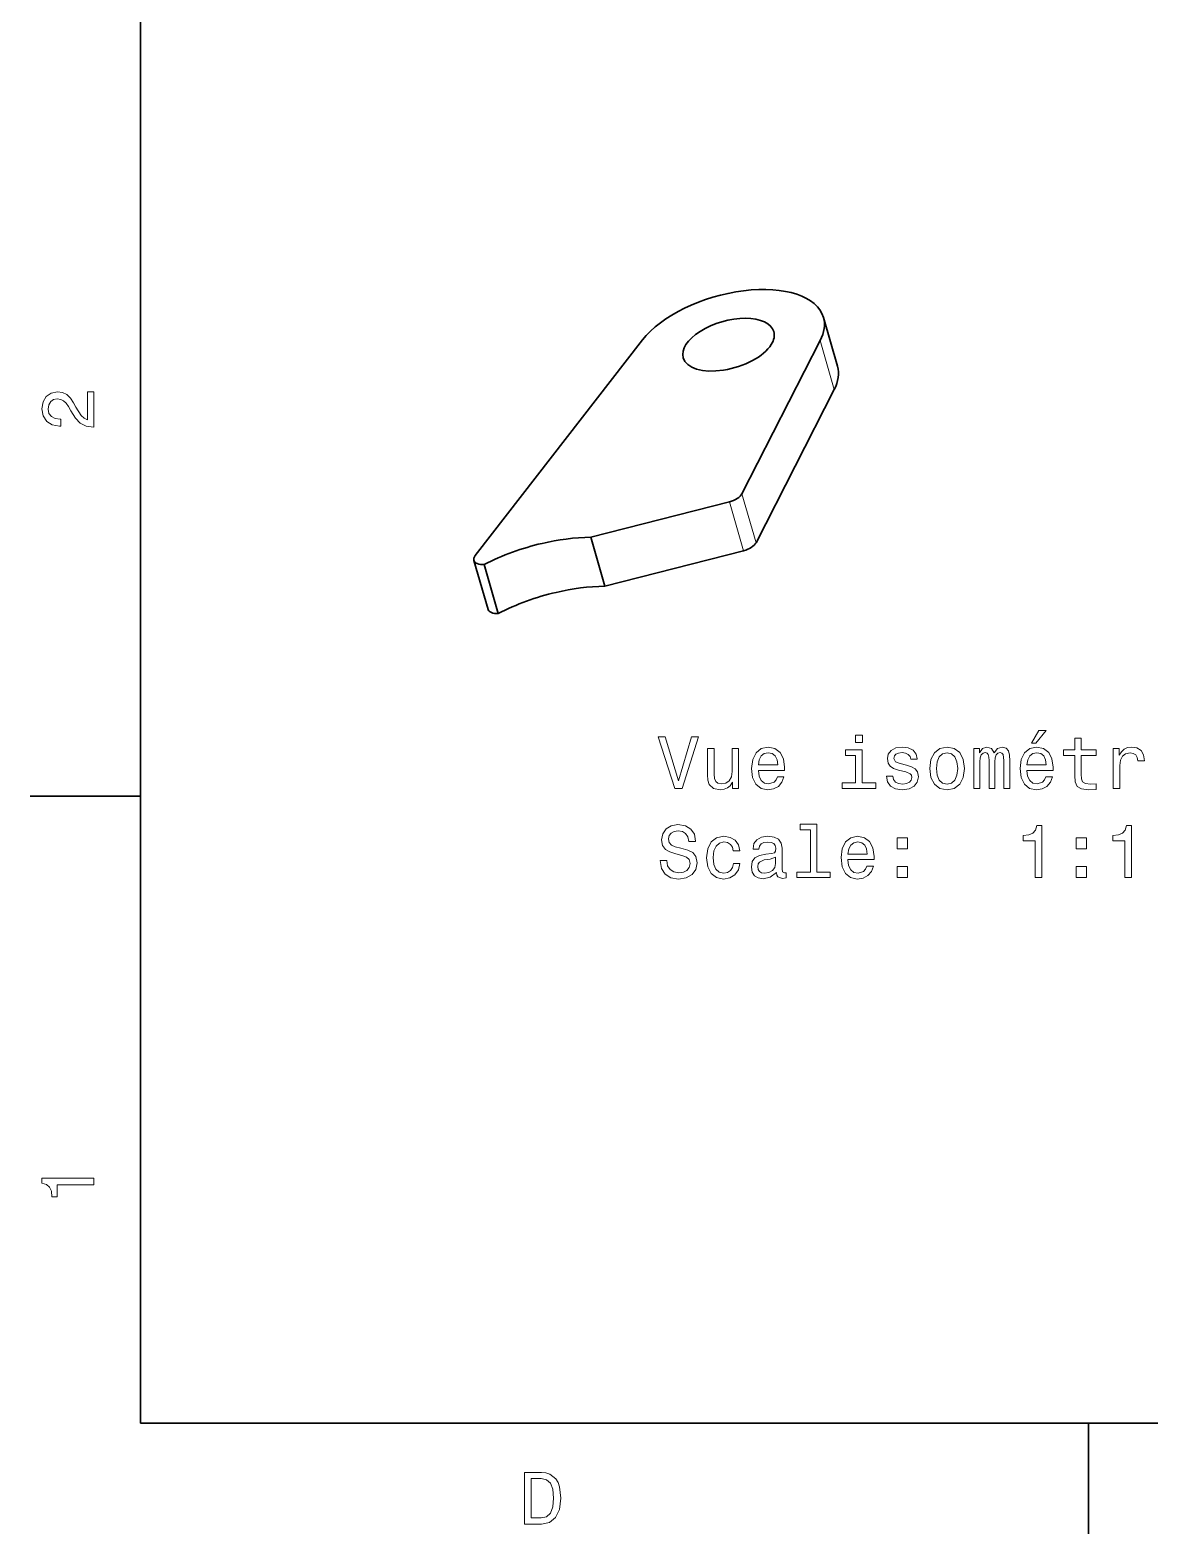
# Model space of a CAD drawing. Extents: x 0 to 297, y 0 to 210.
# Drawn here: x 2.5 to 78.5, y 2.5 to 104.4 of the extents above; entities that cross this region are included whole.
import ezdxf

# ---------------------------------------------------------------- set-up
doc = ezdxf.new("R2010")
doc.units = 0

msp = doc.modelspace()

# ---------------------------------------------------------------- linework, layer by layer
at = {"color": 7, "lineweight": 35}
for p, q in [((10, 200), (10, 10)), ((10, 10), (287, 10))]:
    msp.add_line(p, q, dxfattribs=at)
at = {"color": 7, "lineweight": 35, "ltscale": 0.086302}
for p, q in [((57.271004, 81.649963), (56.316956, 84.96759)), ((40.540401, 70.064178), (41.49445, 66.746552)), ((32.610703, 68.492477), (33.564751, 65.17485)), ((33.297436, 68.212334), (34.251488, 64.894707))]:
    msp.add_line(p, q, dxfattribs=at)
at = {"color": 7, "lineweight": 35, "ltscale": 0.462787}
msp.add_line((32.701885, 68.817703), (44.049881, 83.44297), dxfattribs=at)
at = {"color": 7, "lineweight": 35, "ltscale": 0.291638}
for p, q in [((56.098717, 83.398933), (50.789917, 73.011406)), ((57.052765, 80.081306), (51.743965, 69.693779))]:
    msp.add_line(p, q, dxfattribs=at)
at = {"color": 7, "lineweight": 13, "ltscale": 0.086302}
for p, q in [((57.052765, 80.081306), (56.098717, 83.398933)), ((50.898357, 69.150612), (49.944309, 72.468239)), ((51.743965, 69.693779), (50.789917, 73.011406))]:
    msp.add_line(p, q, dxfattribs=at)
at = {"color": 7, "lineweight": 35, "ltscale": 0.242658}
for p, q in [((49.944309, 72.468239), (40.540401, 70.064178)), ((50.898357, 69.150612), (41.49445, 66.746552))]:
    msp.add_line(p, q, dxfattribs=at)
at = {"color": 7, "lineweight": 35, "ltscale": 0.1875}
for p, q in [((10, 52.5), (2.5, 52.5)), ((74.300003, 10), (74.300003, 2.5))]:
    msp.add_line(p, q, dxfattribs=at)
at = {"color": 7, "lineweight": 13}
for points in [[(6.833213, 77.519447), (6.833213, 79.925072), (6.399496, 79.925072), (6.399496, 78.023773), (6.162464, 78.129684), (5.965778, 78.311241), (5.607709, 78.871033), (5.456412, 79.168587), (5.239553, 79.501442), (4.987392, 79.738472), (4.689842, 79.874641), (4.351945, 79.925072), (3.928314, 79.839333), (3.595461, 79.602303), (3.383646, 79.239189), (3.307997, 78.770172), (3.393732, 78.286018), (3.630764, 77.91787), (4.009006, 77.680832), (4.508286, 77.600143), (4.578891, 77.600143), (4.578891, 78.059074), (4.538545, 78.059074), (4.195605, 78.104462), (3.943444, 78.240631), (3.782061, 78.457489), (3.726585, 78.744957), (3.777017, 79.03746), (3.903098, 79.254318), (4.099784, 79.395531), (4.346902, 79.445961), (4.578891, 79.41066), (4.775577, 79.314842), (4.947046, 79.153458), (5.098343, 78.931557), (5.259727, 78.634003), (5.572406, 78.139771), (5.90526, 77.791786), (6.308718, 77.585014), (6.818084, 77.519447)], [(47.365154, 56.541016), (46.487633, 53.560467), (45.584892, 56.541016), (45.105785, 56.541016), (46.23547, 53.035973), (46.739792, 53.035973), (47.844261, 56.541016)], [(58.959534, 56.657009), (58.490513, 56.657009), (58.490513, 56.152687), (58.959534, 56.152687)], [(70.427834, 56.112343), (70.725388, 56.112343), (71.426392, 56.969688), (70.932159, 56.969688)], [(73.362991, 55.275166), (73.362991, 53.918537), (73.39325, 53.479778), (73.534462, 53.177181), (73.816879, 53.000671), (74.29599, 52.940151), (74.82048, 52.965366), (74.82048, 53.348652), (74.437195, 53.318394), (74.089218, 53.358738), (73.902618, 53.484821), (73.821922, 53.696636), (73.806793, 53.994186), (73.806793, 55.275166), (74.82048, 55.275166), (74.82048, 55.653408), (73.806793, 55.653408), (73.806793, 56.445194), (73.362991, 56.445194), (73.362991, 55.653408), (72.59642, 55.653408), (72.59642, 55.275166)], [(50.567604, 55.744186), (50.123798, 55.744186), (50.123798, 54.180786), (50.073364, 53.817673), (49.927113, 53.555424), (49.700169, 53.394043), (49.402618, 53.343609), (49.165585, 53.383957), (49.01429, 53.504993), (48.928555, 53.711765), (48.908382, 54.004272), (48.908382, 55.744186), (48.464577, 55.744186), (48.464577, 53.963928), (48.479706, 53.605858), (48.575527, 53.308308), (48.868034, 53.035973), (49.337055, 52.940151), (49.589218, 52.975452), (49.806076, 53.066231), (49.992676, 53.222572), (50.14397, 53.449516), (50.14397, 53.035973), (50.567604, 53.035973)], [(51.904057, 54.261478), (53.679276, 54.261478), (53.684319, 54.46825), (53.603626, 55.048222), (53.381721, 55.481937), (53.028698, 55.744186), (52.559677, 55.840008), (52.100742, 55.739143), (51.747719, 55.456722), (51.520771, 54.997787), (51.440083, 54.392601), (51.515728, 53.772285), (51.742676, 53.318394), (52.090656, 53.035973), (52.544548, 52.940151), (52.93792, 53.005714), (53.260685, 53.177181), (53.497719, 53.449516), (53.633884, 53.81263), (53.195126, 53.81263), (53.104347, 53.610901), (52.973221, 53.459602), (52.600021, 53.338566), (52.312561, 53.394043), (52.095699, 53.570557), (51.954491, 53.858017), (51.904057, 54.246346)], [(51.904057, 54.634674), (51.959534, 54.982658), (52.095699, 55.239864), (52.302475, 55.396202), (52.574806, 55.451679), (52.842098, 55.396202), (53.04887, 55.239864), (53.17495, 54.982658), (53.220341, 54.634674)], [(58.944405, 53.409172), (58.944405, 55.653408), (57.804634, 55.653408), (57.804634, 55.275166), (58.500599, 55.275166), (58.500599, 53.409172), (57.592819, 53.409172), (57.592819, 53.035973), (59.86227, 53.035973), (59.86227, 53.409172)], [(61.950169, 54.614502), (61.521492, 54.715366), (61.20377, 54.83136), (61.097862, 55.068394), (61.12812, 55.234821), (61.234032, 55.355858), (61.405499, 55.431507), (61.652618, 55.461765), (61.889648, 55.431507), (62.076248, 55.340729), (62.197289, 55.204559), (62.247719, 55.023003), (62.681435, 55.023003), (62.681435, 55.033092), (62.605789, 55.360901), (62.399017, 55.618107), (62.076248, 55.779488), (61.652618, 55.840008), (61.223946, 55.779488), (60.911263, 55.61306), (60.714577, 55.365944), (60.65406, 55.053265), (60.699448, 54.750671), (60.840656, 54.538853), (61.072647, 54.387558), (61.410542, 54.281651), (61.904778, 54.160614), (62.207375, 54.034531), (62.288063, 53.933666), (62.318321, 53.782372), (62.272934, 53.595772), (62.151897, 53.454559), (61.955212, 53.363781), (61.692963, 53.333523), (61.415588, 53.363781), (61.213856, 53.469688), (61.07769, 53.641159), (61.022213, 53.878193), (60.59354, 53.878193), (60.664146, 53.474735), (60.870918, 53.182228), (61.198727, 53.005714), (61.652618, 52.940151), (62.126678, 53.005714), (62.474663, 53.182228), (62.686478, 53.464645), (62.762127, 53.832802), (62.70665, 54.150524), (62.550312, 54.367386), (62.293106, 54.508595)], [(63.528698, 54.387558), (63.60939, 53.772285), (63.841377, 53.318394), (64.209534, 53.035973), (64.703766, 52.940151), (65.192963, 53.035973), (65.561119, 53.313351), (65.793106, 53.767242), (65.878845, 54.387558), (65.793106, 55.002831), (65.561119, 55.461765), (65.192963, 55.739143), (64.703766, 55.840008), (64.209534, 55.739143), (63.841377, 55.456722), (63.60939, 55.002831)], [(63.98259, 54.392601), (64.027977, 54.846493), (64.169189, 55.174301), (64.396133, 55.37603), (64.703766, 55.446636), (65.006363, 55.37603), (65.233307, 55.179344), (65.374519, 54.846493), (65.42495, 54.392601), (65.374519, 53.933666), (65.233307, 53.600815), (65.006363, 53.399086), (64.703766, 53.333523), (64.396133, 53.399086), (64.169189, 53.600815), (64.027977, 53.933666)], [(66.519333, 53.035973), (66.927834, 53.035973), (66.927834, 54.846493), (66.953049, 55.118824), (67.028702, 55.31551), (67.144691, 55.431507), (67.29599, 55.476894), (67.41703, 55.43655), (67.497719, 55.335686), (67.538063, 55.164215), (67.553192, 54.937271), (67.553192, 53.035973), (67.936478, 53.035973), (67.936478, 54.846493), (67.9617, 55.113781), (68.037346, 55.310467), (68.158386, 55.431507), (68.309677, 55.476894), (68.430717, 55.43655), (68.511406, 55.335686), (68.561844, 54.937271), (68.561844, 53.035973), (68.970345, 53.035973), (68.970345, 54.907009), (68.945129, 55.295338), (68.864433, 55.592888), (68.703049, 55.774445), (68.440804, 55.840008), (68.133163, 55.739143), (67.896133, 55.446636), (67.709534, 55.7341), (67.396851, 55.840008), (67.10939, 55.739143), (66.912704, 55.456722), (66.912704, 55.744186), (66.519333, 55.744186)], [(70.120193, 54.261478), (71.895416, 54.261478), (71.900452, 54.46825), (71.819763, 55.048222), (71.597862, 55.481937), (71.244835, 55.744186), (70.775818, 55.840008), (70.316879, 55.739143), (69.96386, 55.456722), (69.736908, 54.997787), (69.656219, 54.392601), (69.731873, 53.772285), (69.958817, 53.318394), (70.306793, 53.035973), (70.760689, 52.940151), (71.15406, 53.005714), (71.476822, 53.177181), (71.71386, 53.449516), (71.850021, 53.81263), (71.411263, 53.81263), (71.32048, 53.610901), (71.189362, 53.459602), (70.816162, 53.338566), (70.528702, 53.394043), (70.311844, 53.570557), (70.170631, 53.858017), (70.120193, 54.246346)], [(70.120193, 54.634674), (70.175674, 54.982658), (70.311844, 55.239864), (70.518616, 55.396202), (70.790947, 55.451679), (71.058235, 55.396202), (71.265007, 55.239864), (71.39109, 54.982658), (71.436478, 54.634674)], [(75.970337, 53.035973), (76.414139, 53.035973), (76.414139, 54.584244), (76.459534, 54.957443), (76.595703, 55.224731), (76.817604, 55.386116), (77.11515, 55.441593), (77.337051, 55.406288), (77.503479, 55.305424), (77.60434, 55.133957), (77.639648, 54.901966), (78.088493, 54.901966), (78.027977, 55.310467), (77.861549, 55.602974), (77.584167, 55.779488), (77.205933, 55.840008), (76.948723, 55.79966), (76.726822, 55.698795), (76.530136, 55.527328), (76.373795, 55.295338), (76.373795, 55.744186), (75.970337, 55.744186)], [(45.6908, 48.144043), (45.231869, 48.144043), (45.332733, 47.609459), (45.584892, 47.216087), (45.973221, 46.979057), (46.497719, 46.893322), (47.01717, 46.974014), (47.405499, 47.195915), (47.652618, 47.5439), (47.743397, 48.002831), (47.667747, 48.416378), (47.455933, 48.683666), (47.112991, 48.86018), (46.654057, 48.991306), (46.260685, 49.087128), (46.003483, 49.198078), (45.857227, 49.359459), (45.81184, 49.611622), (45.857227, 49.838566), (45.98835, 50.010036), (46.190083, 50.12603), (46.467457, 50.166378), (46.749878, 50.115944), (46.971783, 49.979778), (47.118034, 49.752831), (47.188641, 49.445194), (47.647575, 49.445194), (47.647575, 49.45528), (47.566883, 49.929344), (47.329849, 50.282372), (46.95665, 50.504272), (46.452328, 50.579922), (45.99844, 50.504272), (45.645412, 50.292458), (45.418468, 49.964649), (45.337776, 49.541016), (45.403336, 49.162773), (45.594978, 48.905571), (45.897575, 48.7341), (46.311119, 48.602978), (46.71962, 48.48698), (47.027256, 48.37603), (47.213856, 48.214649), (47.279419, 47.9524), (47.218899, 47.685108), (47.062561, 47.483379), (46.825527, 47.3573), (46.517891, 47.316952), (46.17495, 47.372429), (45.912704, 47.533813), (45.746277, 47.796059)], [(55.434319, 50.23698), (55.434319, 47.362343), (54.521492, 47.362343), (54.521492, 46.989143), (56.785904, 46.989143), (56.785904, 47.362343), (55.87812, 47.362343), (55.87812, 50.61018), (54.73835, 50.61018), (54.73835, 50.23698)], [(70.685036, 46.989143), (71.143974, 46.989143), (71.143974, 50.514359), (70.801033, 50.514359), (70.710251, 50.206722), (70.528702, 49.99995), (70.25132, 49.878914), (69.868034, 49.838566), (69.868034, 49.480499), (70.685036, 49.480499)], [(76.75708, 46.989143), (77.216019, 46.989143), (77.216019, 50.514359), (76.873077, 50.514359), (76.782303, 50.206722), (76.600739, 49.99995), (76.323364, 49.878914), (75.940079, 49.838566), (75.940079, 49.480499), (76.75708, 49.480499)], [(50.204491, 48.799664), (50.64325, 48.799664), (50.552475, 49.203121), (50.335613, 49.520844), (49.997719, 49.717529), (49.558956, 49.793179), (49.074806, 49.692314), (48.70665, 49.409893), (48.474663, 48.950958), (48.39397, 48.335686), (48.46962, 47.725456), (48.696564, 47.271564), (49.054634, 46.989143), (49.543827, 46.893322), (49.977547, 46.968971), (50.315441, 47.180786), (50.547428, 47.513638), (50.648293, 47.957443), (50.224663, 47.957443), (50.149014, 47.675022), (50.007805, 47.463207), (49.806076, 47.332085), (49.558956, 47.291737), (49.25132, 47.3573), (49.029419, 47.559029), (48.89325, 47.886837), (48.847862, 48.350815), (48.89325, 48.804707), (49.034462, 49.132515), (49.261406, 49.334244), (49.558956, 49.40485), (49.821205, 49.359459), (50.017891, 49.243465), (50.149014, 49.051823)], [(53.124519, 47.342171), (53.124519, 47.327038), (53.149734, 47.155571), (53.225384, 47.034531), (53.543106, 46.938709), (53.790226, 46.979057), (53.790226, 47.321995), (53.684319, 47.306866), (53.543106, 47.372429), (53.517891, 47.574158), (53.517891, 48.976173), (53.457371, 49.334244), (53.280861, 49.586407), (52.973221, 49.737701), (52.539505, 49.793179), (52.115875, 49.732658), (51.803192, 49.561188), (51.606506, 49.2939), (51.540947, 48.940872), (51.540947, 48.910614), (51.939362, 48.910614), (51.974663, 49.122429), (52.085613, 49.273727), (52.26717, 49.364502), (52.524376, 49.399807), (52.771492, 49.374592), (52.948006, 49.298943), (53.053913, 49.167816), (53.089218, 48.986263), (53.069042, 48.774445), (52.98835, 48.668537), (52.786621, 48.618107), (52.408379, 48.577759), (51.974663, 48.48698), (51.667027, 48.3256), (51.48547, 48.073437), (51.429993, 47.700237), (51.480427, 47.367386), (51.636768, 47.120266), (51.888927, 46.963928), (52.236912, 46.908451), (52.705933, 47.014359)], [(57.976105, 48.214649), (59.75132, 48.214649), (59.756363, 48.421421), (59.675671, 49.001392), (59.45377, 49.435108), (59.100746, 49.697357), (58.631721, 49.793179), (58.172791, 49.692314), (57.819763, 49.409893), (57.592819, 48.950958), (57.512127, 48.345772), (57.587776, 47.725456), (57.81472, 47.271564), (58.162704, 46.989143), (58.616592, 46.893322), (59.009964, 46.958885), (59.332733, 47.130352), (59.569763, 47.402687), (59.705933, 47.7658), (59.26717, 47.7658), (59.176392, 47.564072), (59.045269, 47.412773), (58.67207, 47.291737), (58.384605, 47.347214), (58.167747, 47.523727), (58.026535, 47.811188), (57.976105, 48.199516)], [(57.976105, 48.587845), (58.031578, 48.935829), (58.167747, 49.193035), (58.374519, 49.349373), (58.646854, 49.40485), (58.914146, 49.349373), (59.120918, 49.193035), (59.246998, 48.935829), (59.292389, 48.587845)], [(61.319763, 48.945915), (62.015732, 48.945915), (62.015732, 49.697357), (61.319763, 49.697357)], [(73.463852, 48.945915), (74.159821, 48.945915), (74.159821, 49.697357), (73.463852, 49.697357)], [(53.074089, 47.937271), (53.013569, 47.675022), (52.852184, 47.473293), (52.610111, 47.342171), (52.312561, 47.29678), (52.120918, 47.321995), (51.984749, 47.402687), (51.899014, 47.5439), (51.873798, 47.740585), (51.89397, 47.917099), (51.974663, 48.043179), (52.297428, 48.184387), (52.705933, 48.244907), (53.074089, 48.365944)], [(61.319763, 46.989143), (62.015732, 46.989143), (62.015732, 47.740585), (61.319763, 47.740585)], [(73.463852, 46.989143), (74.159821, 46.989143), (74.159821, 47.740585), (73.463852, 47.740585)], [(6.833213, 26.159222), (6.833213, 26.618156), (3.307997, 26.618156), (3.307997, 26.275217), (3.615634, 26.184439), (3.822406, 26.002882), (3.943444, 25.725506), (3.98379, 25.34222), (4.341859, 25.34222), (4.341859, 26.159222)], [(37.194958, 6.666787), (36.029972, 6.666787), (36.029972, 3.166787), (37.194958, 3.166787), (37.744667, 3.277738), (38.153168, 3.615634), (38.405331, 4.165346), (38.496109, 4.916787), (38.415417, 5.683357), (38.314552, 5.985951), (38.173344, 6.228026), (37.764839, 6.555836), (37.497551, 6.636527)], [(37.159653, 6.248199), (37.542938, 6.17255), (37.805187, 5.940562), (37.961525, 5.527017), (38.011959, 4.916787), (37.956482, 4.326729), (37.800144, 3.913184), (37.532852, 3.666066), (37.159653, 3.585375), (36.498989, 3.585375), (36.498989, 6.248199)]]:
    msp.add_lwpolyline(points, close=True, dxfattribs=at)
at = {"color": 7, "lineweight": 35}
for centre, radius, start, end in [((41.10128, 52.911209), 17.176835, 103.025467, 117.022382), ((40.864368, 54.240265), 15.828188, 91.172869, 103.27425), ((42.055328, 49.593582), 17.176835, 103.025467, 117.022382), ((41.81842, 50.922638), 15.828188, 91.172869, 103.27425)]:
    msp.add_arc(centre, radius, start, end, dxfattribs=at)
for centre, major_axis, start_param, end_param in [((49.877945, 83.115791), (6.439045, 1.851677), 0.0000379997, 2.5365619598), ((49.877945, 83.115791), (3.075363, 0.884384), 6.2831474095, 9.4247400631), ((49.877945, 83.115791), (6.439045, 1.851677), 5.8414005486, 6.2832233069), ((49.877945, 83.115791), (3.075363, 0.884384), 5.7747610726, 6.2831474095), ((49.877945, 83.115791), (3.075363, 0.884384), 3.141554756, 5.7747610726), ((50.831997, 79.798164), (6.439045, 1.851677), 5.8414005486, 6.2832233069), ((49.861443, 72.969147), (0.961052, 0.276367), 4.6535570098, 5.8414005486), ((50.815495, 69.65152), (0.961052, 0.276367), 4.6535570098, 5.8414005486), ((33.571747, 68.768875), (0.961052, 0.276367), 2.5365619598, 3.1416395885), ((33.571747, 68.768875), (0.961052, 0.276367), 3.1416395885, 4.2817670119), ((34.525795, 65.451248), (0.961052, 0.276367), 3.1416395885, 4.2817670119)]:
    msp.add_ellipse(centre, major_axis=major_axis, ratio=0.50517, start_param=start_param, end_param=end_param, dxfattribs=at)

doc.saveas('drawing.dxf')
